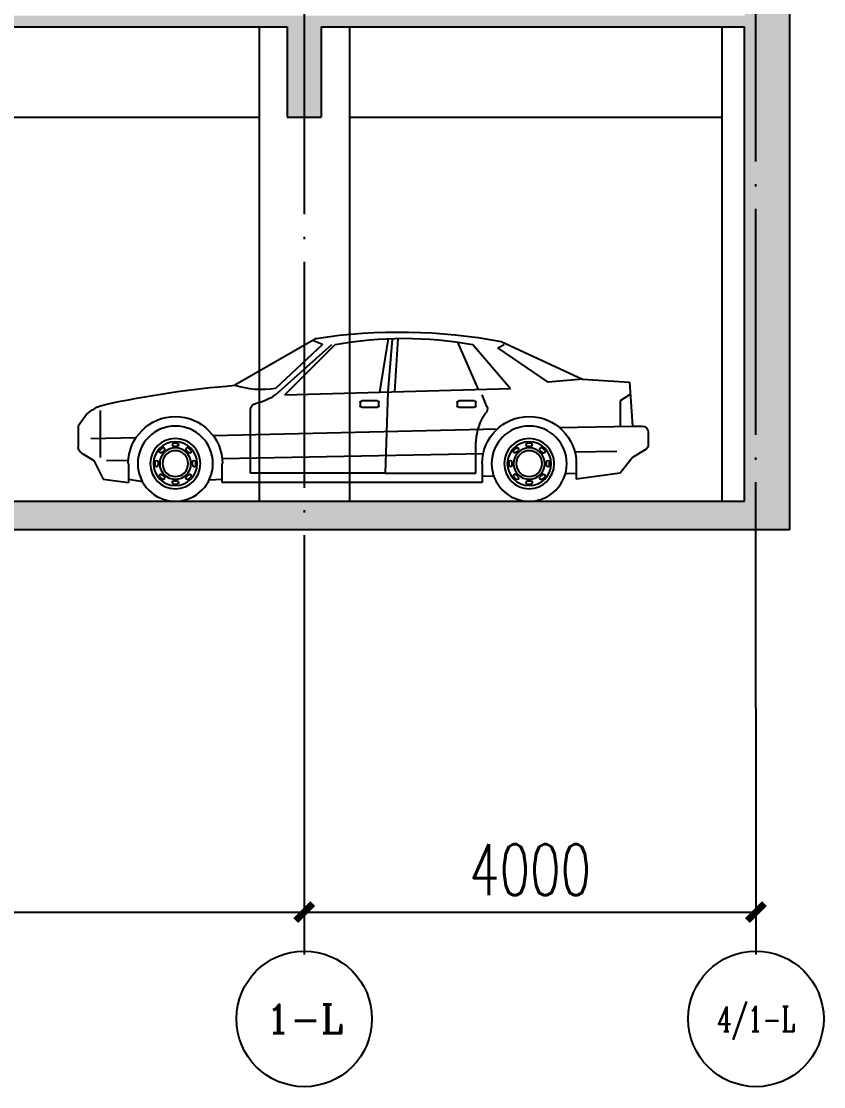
# Model space of a CAD drawing. Header units: millimetres. Extents: x 754901 to 867808, y 336140 to 408787.
# Drawn here: x 855490 to 862596, y 342403 to 351835 of the extents above; entities that cross this region are included whole.
import ezdxf
from ezdxf.enums import TextEntityAlignment as Align

# ---------------------------------------------------------------- set-up
doc = ezdxf.new("R2010")
doc.units = ezdxf.units.MM
doc.header["$LTSCALE"] = 1000
doc.header["$MEASUREMENT"] = 0
doc.linetypes.add('DOTE', pattern=[2.42, 2, -0.2, 0.02, -0.2])
doc.layers.get('0').update_dxf_attribs({"linetype": 'CONTINUOUS'})
doc.layers.get('Defpoints').update_dxf_attribs({"linetype": 'CONTINUOUS'})
for name, color, linetype in [('AXIS', 3, 'CONTINUOUS'), ('DOTE', 1, 'DOTE'), ('RAIL', 163, 'CONTINUOUS'), ('WALL', 255, 'CONTINUOUS'), ('填充', 251, 'CONTINUOUS'), ('洁具', 56, 'CONTINUOUS')]:
    doc.layers.add(name, color=color, linetype=linetype)
doc.styles.add('_TCH_AXIS', font='COMPLEX', dxfattribs={"bigfont": 'GBCBIG'})
doc.styles.add('DIM_FONT', font='SIMPLEX', dxfattribs={"width": 0.7, "bigfont": 'GBCBIG'})
doc.dimstyles.new('_TCH_ARCH&&150', dxfattribs={"dimscale": 1.5, "dimtxt": 300, "dimasz": 100, "dimexe": 250, "dimexo": 300, "dimgap": 100, "dimtad": 1, "dimdec": 0, "dimzin": 0, "dimdsep": 46, "dimtxsty": 'DIM_FONT', "dimblk": 'ARCHTICK', "dimcen": 0.09, "dimclrt": 7, "dimazin": 2, "dimtfac": 1, "dimtdec": 0, "dimtix": 1, "dimtmove": 2, "dimatfit": 3, "dimfxl": 1, "dimtolj": 1, "dimtzin": 0, "dimarcsym": 0})

# ---------------------------------------------------------------- blocks, each defined once
blk = doc.blocks.new('A$C1E4C1371')
at = {"linetype": 'Continuous'}
for p, q in [((1629.1, 1058.9, 0), (1649.5, 712.2, 0)), ((1690.5, 1057.1, 0), (1748.4, 709.4, 0)), ((2117.8, 1018.2, 0), (2183.5, 1044.5, 0)), ((2158.5, 1058.9, 0), (2688, 753.4, 0)), ((957.1, 1038.5, 0), (427.6, 794.2, 0)), ((651.6, 773.8, 0), (977.4, 997.8, 0)), ((1140.3, 1018.2, 0), (896, 733.1, 0)), ((977.4, 997.8, 0), (936.7, 1018.2, 0)), ((1240.4, 1034.5, 0), (1106, 727.2, 0)), ((2362.1, 692.4, 0), (2036.3, 1018.2, 0)), ((2117.8, 1018.2, 0), (2423.2, 733.1, 0)), ((122.2, 773.8, 0), (101.8, 488.7, 0)), ((427.6, 794.2, 0), (122.2, 773.8, 0)), ((427.6, 794.2, 0), (651.6, 773.8, 0)), ((2362.1, 692.4, 0), (896, 733.1, 0)), ((122.2, 692.4, 0), (183.3, 651.6, 0)), ((183.3, 651.6, 0), (183.3, 488.7, 0)), ((3652.4, 562.8, 0), (3706.1, 488.7, 0)), ((101.8, 488.7, 0), (40.7, 488.7, 0)), ((3706.1, 488.7, 0), (3706.1, 348.9, 0)), ((0, 448, 0), (0, 369.2, 0)), ((19.8, 334.3, 0), (101.8, 285.1, 0)), ((101.8, 285.1, 0), (183.3, 183.3, 0)), ((3686.4, 313.9, 0), (3604.3, 264.7, 0)), ((468.4, 244.4, 0), (468.4, 142.5, 0)), ((1079.3, 244.4, 0), (1079.3, 122.2, 0)), ((2769.4, 122.2, 0), (2769.4, 244.4, 0)), ((3380.3, 244.4, 0), (3380.3, 122.2, 0)), ((3604.3, 264.7, 0), (3543.2, 142.5, 0)), ((183.3, 183.3, 0), (468.4, 142.5, 0)), ((3543.2, 142.5, 0), (3380.3, 122.2, 0)), ((1079.3, 122.2, 0), (2769.4, 122.2, 0))]:
    blk.add_line(p, q, dxfattribs=at)
for p, q in [((1690.2, 712.7, 0), (1662.6, 1054, 0)), ((2423.2, 692.4, 0), (2056.7, 1018.2, 0)), ((1692.3, 711, 0), (1710.5, 183.3, 0)), ((1048.7, 615.9, 0), (1079.3, 692.4, 0)), ((1120, 621.1, 0), (1120, 641.4, 0)), ((1130.2, 651.6, 0), (1232, 651.6, 0)), ((1242.2, 641.4, 0), (1242.2, 621.1, 0)), ((1751.2, 621.1, 0), (1751.2, 641.4, 0)), ((1761.4, 651.6, 0), (1863.2, 651.6, 0)), ((1873.4, 641.4, 0), (1873.4, 621.1, 0)), ((1232, 610.9, 0), (1130.2, 610.9, 0)), ((1863.2, 610.9, 0), (1761.4, 610.9, 0)), ((2586.1, 183.3, 0), (2586.1, 594.8, 0)), ((3563.6, 590.5, 0), (3563.6, 285.1, 0)), ((578.7, 480.2, 0), (101.8, 488.7, 0)), ((2828.7, 426.3, 0), (980, 470.6, 0)), ((763.6, 376.7, 0), (784, 376.7, 0)), ((763.6, 356.4, 0), (784, 356.4, 0)), ((1120, 183.3, 0), (1120, 383, 0)), ((3064.7, 376.7, 0), (3085, 376.7, 0)), ((3064.7, 356.4, 0), (3085, 356.4, 0)), ((3624.7, 407.3, 0), (3329.5, 414.3, 0)), ((477.4, 320.8, 0), (203.6, 325.8, 0)), ((673, 330.8, 0), (687.4, 345.2, 0)), ((687.4, 316.4, 0), (701.8, 330.8, 0)), ((845.8, 330.8, 0), (860.2, 316.4, 0)), ((860.2, 345.2, 0), (874.6, 330.8, 0)), ((2770.7, 278.6, 0), (1072.9, 309.8, 0)), ((2974.1, 330.8, 0), (2988.5, 345.2, 0)), ((2988.5, 316.4, 0), (3002.9, 330.8, 0)), ((3146.9, 330.8, 0), (3161.3, 316.4, 0)), ((3161.3, 345.2, 0), (3175.7, 330.8, 0)), ((641.4, 234.2, 0), (641.4, 254.5, 0)), ((661.8, 234.2, 0), (661.8, 254.5, 0)), ((885.8, 254.5, 0), (885.8, 234.2, 0)), ((906.2, 254.5, 0), (906.2, 234.2, 0)), ((2942.5, 234.2, 0), (2942.5, 254.5, 0)), ((2962.9, 234.2, 0), (2962.9, 254.5, 0)), ((3186.9, 254.5, 0), (3186.9, 234.2, 0)), ((3207.2, 254.5, 0), (3207.2, 234.2, 0)), ((3522.9, 264.7, 0), (3380.1, 267.4, 0)), ((537.8, 181, 0), (468.4, 183.3, 0)), ((687.4, 143.6, 0), (673, 158, 0)), ((701.8, 158, 0), (687.4, 172.4, 0)), ((860.2, 172.4, 0), (845.8, 158, 0)), ((874.6, 158, 0), (860.2, 143.6, 0)), ((1079.3, 162.9, 0), (1005.1, 165.4, 0)), ((1710.5, 183.3, 0), (1120, 183.3, 0)), ((1710.5, 183.3, 0), (2586.1, 183.3, 0)), ((2854.4, 139, 0), (2769.4, 142.5, 0)), ((2988.5, 143.6, 0), (2974.1, 158, 0)), ((3002.9, 158, 0), (2988.5, 172.4, 0)), ((3161.3, 172.4, 0), (3146.9, 158, 0)), ((3175.7, 158, 0), (3161.3, 143.6, 0)), ((3380.3, 142.5, 0), (3289.4, 127.4, 0)), ((784, 132.4, 0), (763.6, 132.4, 0)), ((784, 112, 0), (763.6, 112, 0)), ((3085, 132.4, 0), (3064.7, 132.4, 0)), ((3085, 112, 0), (3064.7, 112, 0))]:
    blk.add_line(p, q)
for centre, radius in [((773.8, 244.4, 0), 244.4), ((3074.9, 244.4, 0), 244.4), ((773.8, 244.4, 0), 162.9), ((3074.9, 244.4, 0), 162.9), ((773.8, 244.4, 0), 84), ((3074.9, 244.4, 0), 84)]:
    blk.add_circle(centre, radius, dxfattribs=at)
for centre, radius in [((773.8, 244.4, 0), 142.5), ((3074.9, 244.4, 0), 142.5), ((773.8, 244.4, 0), 101.8), ((3074.9, 244.4, 0), 101.8)]:
    blk.add_circle(centre, radius)
for centre, radius, start, end in [((1617.6, -2479.4, 0), 3579.4, 81.30829, 100.63376), ((1588.3, -1405.1, 0), 2464.3, 79.52577, 100.47423), ((2514.9, 1272.7, 0), 547.4, 260.36246, 288.43495), ((2167.3, -5682.8, 0), 6457.3, 77.75388, 85.37522), ((3479.6, 390, 0), 244.4, 45, 76.42839), ((40.7, 448, 0), 40.7, 90, 180), ((773.8, 244.4, 0), 306.1, 0, 180), ((3074.9, 244.4, 0), 306.1, 0, 180), ((40.7, 369.2, 0), 40.7, 180, 239.03624), ((3665.4, 348.9, 0), 40.7, 300.96376, 0)]:
    blk.add_arc(centre, radius, start, end, dxfattribs=at)
for centre, radius, start, end in [((1130.2, 641.4, 0), 10.2, 90, 180), ((1232, 641.4, 0), 10.2, 0, 90), ((1761.4, 641.4, 0), 10.2, 90, 180), ((1863.2, 641.4, 0), 10.2, 0, 90), ((2622.3, 965.7, 0), 338.2, 233.93018, 257.7858), ((2545.4, 594.8, 0), 40.7, 0, 82.41264), ((1086.5, 600.8, 0), 40.7, 158.19859, 224.20107), ((771.5, 374.6, 0), 347.6, 3.14918, 34.68573), ((1130.2, 621.1, 0), 10.2, 180, 270), ((1232, 621.1, 0), 10.2, 270, 0), ((1761.4, 621.1, 0), 10.2, 180, 270), ((1863.2, 621.1, 0), 10.2, 270, 0), ((694.6, 338, 0), 10.2, 315, 135), ((763.6, 366.5, 0), 10.2, 90, 270), ((784, 366.5, 0), 10.2, 270, 90), ((853, 338, 0), 10.2, 45, 225), ((1079.3, 383, 0), 40.7, 0, 15.21734), ((2995.7, 338, 0), 10.2, 315, 135), ((3064.7, 366.5, 0), 10.2, 90, 270), ((3085, 366.5, 0), 10.2, 270, 90), ((3154.1, 338, 0), 10.2, 45, 225), ((680.2, 323.6, 0), 10.2, 135, 315), ((867.4, 323.6, 0), 10.2, 225, 45), ((2981.3, 323.6, 0), 10.2, 135, 315), ((3168.5, 323.6, 0), 10.2, 225, 45), ((651.6, 254.5, 0), 10.2, 0, 180), ((651.6, 234.2, 0), 10.2, 180, 0), ((896, 254.5, 0), 10.2, 0, 180), ((896, 234.2, 0), 10.2, 180, 0), ((2952.7, 254.5, 0), 10.2, 0, 180), ((2952.7, 234.2, 0), 10.2, 180, 0), ((3197, 254.5, 0), 10.2, 0, 180), ((3197, 234.2, 0), 10.2, 180, 0), ((680.2, 165.2, 0), 10.2, 45, 225), ((694.6, 150.8, 0), 10.2, 225, 45), ((853, 150.8, 0), 10.2, 135, 315), ((867.4, 165.2, 0), 10.2, 315, 135), ((2981.3, 165.2, 0), 10.2, 45, 225), ((2995.7, 150.8, 0), 10.2, 225, 45), ((3154.1, 150.8, 0), 10.2, 135, 315), ((3168.5, 165.2, 0), 10.2, 315, 135), ((763.6, 122.2, 0), 10.2, 90, 270), ((784, 122.2, 0), 10.2, 270, 90), ((3064.7, 122.2, 0), 10.2, 90, 270), ((3085, 122.2, 0), 10.2, 270, 90)]:
    blk.add_arc(centre, radius, start, end)
blk = doc.blocks.new('_ArchTick')
at = {"color": 0, "linetype": 'ByBlock', "const_width": 0.4}
blk.add_lwpolyline([(-0.5, -0.5), (0.5, 0.5)], dxfattribs=at)
blk = doc.blocks.new('*D16')
at = {"layer": 'AXIS', "color": 0, "lineweight": -2, "transparency": 16777216}
for p, q in [((848995.9, 345303.4), (848995.9, 343573.9)), ((857995.9, 345303.4), (857995.9, 343573.9)), ((848995.9, 343948.9), (857995.9, 343948.9))]:
    blk.add_line(p, q, dxfattribs=at)
at = {"layer": 'Defpoints', "color": 0}
for p in [(848995.9, 345753.4), (857995.9, 345753.4), (857995.9, 343948.9)]:
    blk.add_point(p, dxfattribs=at)
at = {"layer": 'AXIS', "color": 0, "lineweight": -2, "transparency": 16777216, "xscale": 150, "yscale": 150, "zscale": 150, "rotation": 180}
blk.add_blockref('_ArchTick', (848995.9, 343948.9), dxfattribs=at)
at = {"layer": 'AXIS', "color": 0, "lineweight": -2, "transparency": 16777216, "xscale": 150, "yscale": 150, "zscale": 150}
blk.add_blockref('_ArchTick', (857995.9, 343948.9), dxfattribs=at)
at = {"layer": 'AXIS', "color": 7, "transparency": 16777216, "insert": (853495.9, 344323.9), "char_height": 450, "attachment_point": 5, "style": 'DIM_FONT'}
blk.add_mtext('\\A1;9000', dxfattribs=at)
blk = doc.blocks.new('*D17')
at = {"layer": 'AXIS', "color": 0, "lineweight": -2, "transparency": 16777216}
for p, q in [((857995.9, 345303.4), (857995.9, 343573.9)), ((861995.9, 345303.4), (861995.9, 343573.9)), ((857995.9, 343948.9), (861995.9, 343948.9))]:
    blk.add_line(p, q, dxfattribs=at)
at = {"layer": 'Defpoints', "color": 0}
for p in [(857995.9, 345753.4), (861995.9, 345753.4), (861995.9, 343948.9)]:
    blk.add_point(p, dxfattribs=at)
at = {"layer": 'AXIS', "color": 0, "lineweight": -2, "transparency": 16777216, "xscale": 150, "yscale": 150, "zscale": 150, "rotation": 180}
blk.add_blockref('_ArchTick', (857995.9, 343948.9), dxfattribs=at)
at = {"layer": 'AXIS', "color": 0, "lineweight": -2, "transparency": 16777216, "xscale": 150, "yscale": 150, "zscale": 150}
blk.add_blockref('_ArchTick', (861995.9, 343948.9), dxfattribs=at)
at = {"layer": 'AXIS', "color": 7, "transparency": 16777216, "insert": (859995.9, 344323.9), "char_height": 450, "attachment_point": 5, "style": 'DIM_FONT'}
blk.add_mtext('\\A1;4000', dxfattribs=at)

msp = doc.modelspace()

# ---------------------------------------------------------------- hatches: boundary and pattern name
at = {"layer": '填充'}
h = msp.add_hatch(color=256, dxfattribs=at)
h.paths.add_polyline_path([(862295.9, 356385.9), (858395.9, 356385.9), (858395.9, 357785.9), (771695.9, 357785.9), (771695.9, 357770.9), (767845.9, 357770.9), (767845.9, 356385.9), (764595.9, 356385.9), (764595.9, 347335.9), (862295.9, 347335.9)])
h.paths.add_polyline_path([(861895.9, 347585.9), (764995.9, 347585.9), (764995.9, 351785.9), (767845.9, 351785.9), (767845.9, 350985.9), (768145.9, 350985.9), (768145.9, 351785.9), (770895.9, 351785.9), (770895.9, 351385.9), (771095.9, 351385.9), (771095.9, 351785.9), (773895.9, 351785.9), (773895.9, 351385.9), (774095.9, 351385.9), (774095.9, 351785.9), (776845.9, 351785.9), (776845.9, 350985.9), (777145.9, 350985.9), (777145.9, 351785.9), (779895.9, 351785.9), (779895.9, 351385.9), (780095.9, 351385.9), (780095.9, 351785.9), (782895.9, 351785.9), (782895.9, 351385.9), (783095.9, 351385.9), (783095.9, 351785.9), (785845.9, 351785.9), (785845.9, 350985.9), (786145.9, 350985.9), (786145.9, 351785.9), (788895.9, 351785.9), (788895.9, 351385.9), (789095.9, 351385.9), (789095.9, 351785.9), (791895.9, 351785.9), (791895.9, 351385.9), (792095.9, 351385.9), (792095.9, 351785.9), (794845.9, 351785.9), (794845.9, 350985.9), (795145.9, 350985.9), (795145.9, 351785.9), (797895.9, 351785.9), (797895.9, 351385.9), (798095.9, 351385.9), (798095.9, 351785.9), (800895.9, 351785.9), (800895.9, 351385.9), (801095.9, 351385.9), (801095.9, 351785.9), (803845.9, 351785.9), (803845.9, 350985.9), (804145.9, 350985.9), (804145.9, 351785.9), (812845.9, 351785.9), (812845.9, 350985.9), (813145.9, 350985.9), (813145.9, 351785.9), (815895.9, 351785.9), (815895.9, 351385.9), (816095.9, 351385.9), (816095.9, 351785.9), (818895.9, 351785.9), (818895.9, 351385.9), (819095.9, 351385.9), (819095.9, 351785.9), (821845.9, 351785.9), (821845.9, 350985.9), (822145.9, 350985.9), (822145.9, 351785.9), (824895.9, 351785.9), (824895.9, 351385.9), (825095.9, 351385.9), (825095.9, 351785.9), (827895.9, 351785.9), (827895.9, 351385.9), (828095.9, 351385.9), (828095.9, 351785.9), (830845.9, 351785.9), (830845.9, 350985.9), (831145.9, 350985.9), (831145.9, 351785.9), (833895.9, 351785.9), (833895.9, 351385.9), (834095.9, 351385.9), (834095.9, 351785.9), (836895.9, 351785.9), (836895.9, 351385.9), (837095.9, 351385.9), (837095.9, 351785.9), (839845.9, 351785.9), (839845.9, 350985.9), (840145.9, 350985.9), (840145.9, 351785.9), (842895.9, 351785.9), (842895.9, 351385.9), (843095.9, 351385.9), (843095.9, 351785.9), (845895.9, 351785.9), (845895.9, 351385.9), (846095.9, 351385.9), (846095.9, 351785.9), (848845.9, 351785.9), (848845.9, 350985.9), (849145.9, 350985.9), (849145.9, 351785.9), (851895.9, 351785.9), (851895.9, 351385.9), (852095.9, 351385.9), (852095.9, 351785.9), (854895.9, 351785.9), (854895.9, 351385.9), (855095.9, 351385.9), (855095.9, 351785.9), (857845.9, 351785.9), (857845.9, 350985.9), (858145.9, 350985.9), (858145.9, 351785.9), (861895.9, 351785.9)], flags=16)
h.paths.add_polyline_path([(861895.9, 351885.9), (764995.9, 351885.9), (764995.9, 356285.9), (768145.9, 356285.9), (768145.9, 357685.9), (770895.9, 357685.9), (770895.9, 357285.9), (771095.9, 357285.9), (771095.9, 357685.9), (773895.9, 357685.9), (773895.9, 357285.9), (774095.9, 357285.9), (774095.9, 357685.9), (776845.9, 357685.9), (776845.9, 356885.9), (777145.9, 356885.9), (777145.9, 357685.9), (779895.9, 357685.9), (779895.9, 357285.9), (780095.9, 357285.9), (780095.9, 357685.9), (782895.9, 357685.9), (782895.9, 357285.9), (783095.9, 357285.9), (783095.9, 357685.9), (785845.9, 357685.9), (785845.9, 356885.9), (786145.9, 356885.9), (786145.9, 357685.9), (788895.9, 357685.9), (788895.9, 357285.9), (789095.9, 357285.9), (789095.9, 357685.9), (791895.9, 357685.9), (791895.9, 357285.9), (792095.9, 357285.9), (792095.9, 357685.9), (794845.9, 357685.9), (794845.9, 356885.9), (795145.9, 356885.9), (795145.9, 357685.9), (797895.9, 357685.9), (797895.9, 357285.9), (798095.9, 357285.9), (798095.9, 357685.9), (800895.9, 357685.9), (800895.9, 357285.9), (801095.9, 357285.9), (801095.9, 357685.9), (803845.9, 357685.9), (803845.9, 356885.9), (804145.9, 356885.9), (804145.9, 357685.9), (812845.9, 357685.9), (812845.9, 356885.9), (813145.9, 356885.9), (813145.9, 357685.9), (815895.9, 357685.9), (815895.9, 357285.9), (816095.9, 357285.9), (816095.9, 357685.9), (818895.9, 357685.9), (818895.9, 357285.9), (819095.9, 357285.9), (819095.9, 357685.9), (821845.9, 357685.9), (821845.9, 356885.9), (822145.9, 356885.9), (822145.9, 357685.9), (824895.9, 357685.9), (824895.9, 357285.9), (825095.9, 357285.9), (825095.9, 357685.9), (827895.9, 357685.9), (827895.9, 357285.9), (828095.9, 357285.9), (828095.9, 357685.9), (830845.9, 357685.9), (830845.9, 356885.9), (831145.9, 356885.9), (831145.9, 357685.9), (833895.9, 357685.9), (833895.9, 357285.9), (834095.9, 357285.9), (834095.9, 357685.9), (836895.9, 357685.9), (836895.9, 357285.9), (837095.9, 357285.9), (837095.9, 357685.9), (839845.9, 357685.9), (839845.9, 356885.9), (840145.9, 356885.9), (840145.9, 357685.9), (842895.9, 357685.9), (842895.9, 357285.9), (843095.9, 357285.9), (843095.9, 357685.9), (845895.9, 357685.9), (845895.9, 357285.9), (846095.9, 357285.9), (846095.9, 357685.9), (848845.9, 357685.9), (848845.9, 356885.9), (849145.9, 356885.9), (849145.9, 357685.9), (851895.9, 357685.9), (851895.9, 357285.9), (852095.9, 357285.9), (852095.9, 357685.9), (854895.9, 357685.9), (854895.9, 357285.9), (855095.9, 357285.9), (855095.9, 357685.9), (857845.9, 357685.9), (857995.9, 357685.9), (857995.9, 356285.9), (861895.9, 356285.9)], flags=16)

# ---------------------------------------------------------------- linework, layer by layer
at = {"layer": 'AXIS'}
for p, q in [((857995.9, 345753.4), (857995.9, 344057.9)), ((861995.9, 345753.4), (861995.9, 344057.9))]:
    msp.add_line(p, q, dxfattribs=at)
for centre in [(857995.9, 343002.8), (861995.9, 343002.8)]:
    msp.add_circle(centre, 600, dxfattribs=at)
at = {"layer": 'DOTE'}
for p, q in [((857995.9, 407785.9), (857995.9, 345753.4)), ((861995.9, 345753.4), (861995.9, 356385.9))]:
    msp.add_line(p, q, dxfattribs=at)
at = {"layer": 'RAIL'}
for p, q in [((857595.9, 351785.9), (857595.9, 347585.9)), ((858395.9, 351785.9), (858395.9, 347585.9)), ((861695.9, 347585.9), (861695.9, 351785.9)), ((849395.9, 350985.9), (857595.9, 350985.9)), ((858395.9, 350985.9), (861695.9, 350985.9))]:
    msp.add_line(p, q, dxfattribs=at)
at = {"layer": 'WALL'}
for p, q in [((862295.9, 347335.9), (862295.9, 356385.9)), ((855095.9, 351785.9), (857845.9, 351785.9)), ((857845.9, 351785.9), (857845.9, 350985.9)), ((858145.9, 351785.9), (861895.9, 351785.9)), ((858145.9, 351785.9), (858145.9, 350985.9)), ((861895.9, 347585.9), (861895.9, 351785.9)), ((857845.9, 350985.9), (858145.9, 350985.9)), ((764995.9, 347585.9), (861895.9, 347585.9)), ((764595.9, 347335.9), (862295.9, 347335.9))]:
    msp.add_line(p, q, dxfattribs=at)

# ---------------------------------------------------------------- block references
at = {"layer": '洁具', "xscale": -1.361879999982193, "yscale": 1.361880000011297, "zscale": 1.36188}
msp.add_blockref('A$C1E4C1371', (861042, 347585.9, 0), dxfattribs=at)

# ---------------------------------------------------------------- texts
at = {"layer": 'AXIS', "color": 7, "style": '_TCH_AXIS'}
msp.add_text('1-L', height=252.81, dxfattribs=at).set_placement((857658.8, 342876.4), (858333, 342876.4), align=Align.FIT)
at = {"layer": 'AXIS', "color": 7, "style": '_TCH_AXIS', "width": 0.65625}
msp.add_text('4/1-L', height=221.45, dxfattribs=at).set_placement((861653.3, 342892.1), (862338.4, 342892.1), align=Align.FIT)

# ---------------------------------------------------------------- dimensions: what is measured, and where the dimension line sits
at = {"layer": 'AXIS'}
for p1, p2, picture, middle in [((848995.9, 345753.4), (857995.9, 345753.4), '*D16', (853495.9, 344323.9)), ((857995.9, 345753.4), (861995.9, 345753.4), '*D17', (859995.9, 344323.9))]:
    dim = msp.add_aligned_dim(p1=p1, p2=p2, distance=-1804.5, dimstyle='_TCH_ARCH&&150', dxfattribs=at)
    dim.commit()
    dim.dimension.update_dxf_attribs({"geometry": picture, "text_midpoint": middle})

doc.saveas('drawing.dxf')
